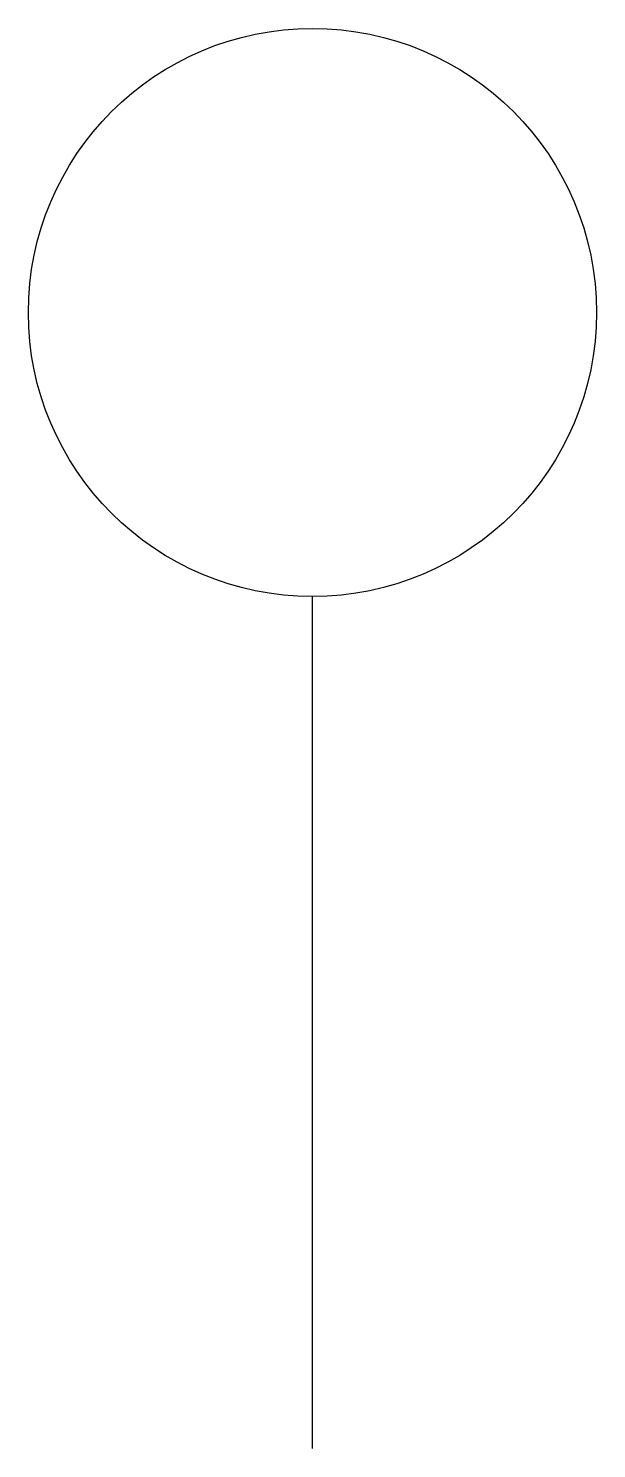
# Model space of a CAD drawing. Header units: millimetres. Extents: x -10115.44 to -10115.315, y 61.355 to 61.667.
import ezdxf

# ---------------------------------------------------------------- set-up
doc = ezdxf.new("R2010")
doc.units = ezdxf.units.MM
doc.header["$LTSCALE"] = 10
doc.layers.add('Tub_componentes', color=2, linetype='Continuous')

msp = doc.modelspace()

# ---------------------------------------------------------------- linework, layer by layer
at = {"layer": 'Tub_componentes'}
msp.add_line((-10115.37775, 61.35454), (-10115.37775, 61.54204), dxfattribs=at)
msp.add_circle((-10115.37775, 61.60454), 0.0625, dxfattribs=at)

doc.saveas('drawing.dxf')
